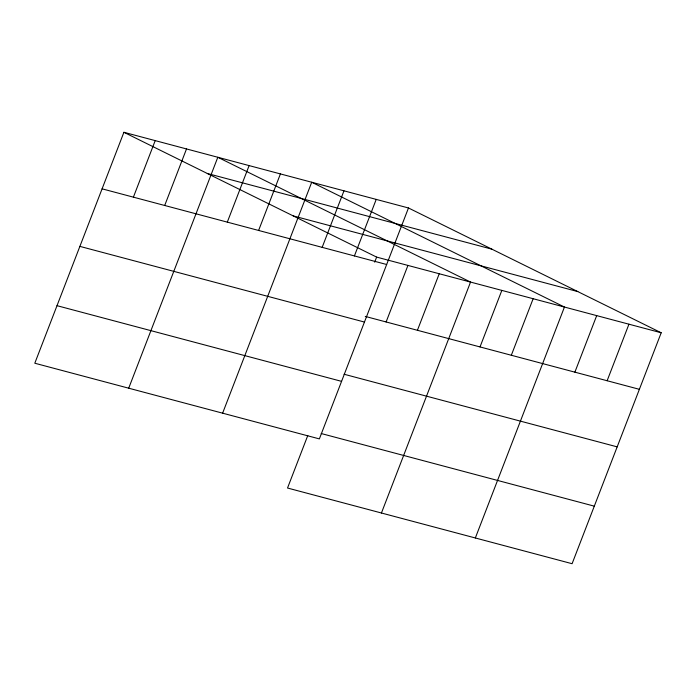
<?xml version="1.0" encoding="UTF-8"?>
<svg xmlns="http://www.w3.org/2000/svg" width="696" height="696" viewBox="0 0 696 696"><rect width="100%" height="100%" fill="white"/><g stroke="black" fill="none" stroke-linecap="round" stroke-linejoin="round"><path stroke-width="1.04" d="M408.474 207.974L123.905 132.292L34.8 363.225L319.368 438.898L408.474 207.974L661.2 332.775L572.095 563.708L287.526 488.027L307.78 435.531M133.397 197.159L155.208 140.618M164.7 205.477L186.511 148.944M128.708 388.194L217.813 157.27L470.54 282.071L381.434 513.004M227.305 222.128L249.116 165.596M258.608 230.454L280.418 173.913M222.616 413.172L311.721 182.239L564.447 307.049L475.342 537.973M322.161 247.358L343.972 190.817M354.412 255.928L376.223 199.395M374.683 262.148L376.632 257.102L661.2 332.775M386.115 321.961L407.934 265.42M417.417 330.287L439.237 273.745M480.022 346.93L501.842 290.397M511.325 355.256L533.145 298.723M574.879 372.16L596.698 315.619M607.13 380.738L628.949 324.197M207.304 173.478L491.872 249.159M293.233 215.917L577.802 291.589M102.094 188.834L386.663 264.506M365.252 316.41L639.38 389.316M79.883 246.384L364.452 322.057M344.085 374.239L617.178 446.867M57.002 305.675L341.571 381.356M321.204 433.53L594.297 506.157M123.905 132.292L376.632 257.102"/></g></svg>
